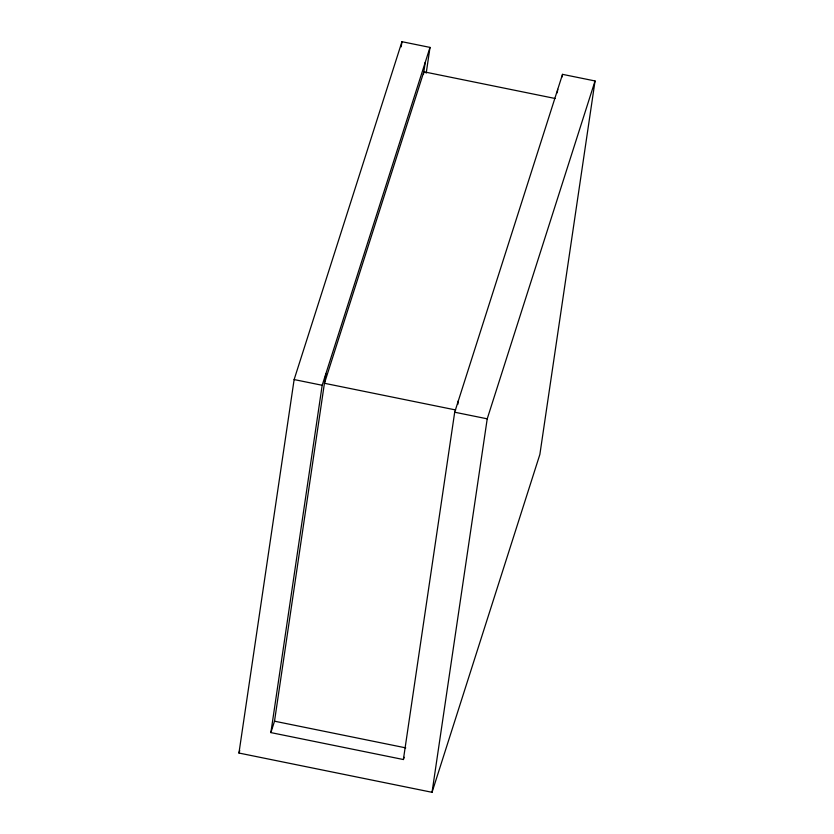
<?xml version="1.0" encoding="UTF-8"?>
<svg xmlns="http://www.w3.org/2000/svg" width="834" height="834" viewBox="0 0 834 834"><rect width="100%" height="100%" fill="white"/><g stroke="black" fill="none" stroke-linecap="round" stroke-linejoin="round"><path stroke-width="1.25" d="M430.01 47.402L322.185 385.277L270.873 732.596L403.385 759.534L454.697 412.215L562.523 74.351L595.049 80.961L539.869 454.436L432.043 792.3L238.951 753.039L294.131 379.564L401.957 41.7L430.01 47.402L426.205 73.131M270.873 732.596L274.511 721.191L325.823 373.872M401.196 46.85L401.957 41.7M423.463 74.362L425.236 62.373M457.814 404.344L458.335 400.81M432.043 792.3L487.223 418.824L595.049 80.961M557.227 92.845L557.748 89.311M562.147 76.916L562.523 74.351M238.951 753.039L239.744 750.569M403.385 759.534L404.115 757.251M555.079 98.475L423.839 71.787L324.436 383.286L455.666 409.963M294.131 379.564L322.185 385.277M454.697 412.215L487.223 418.824M274.511 721.191L405.751 747.869"/></g></svg>
